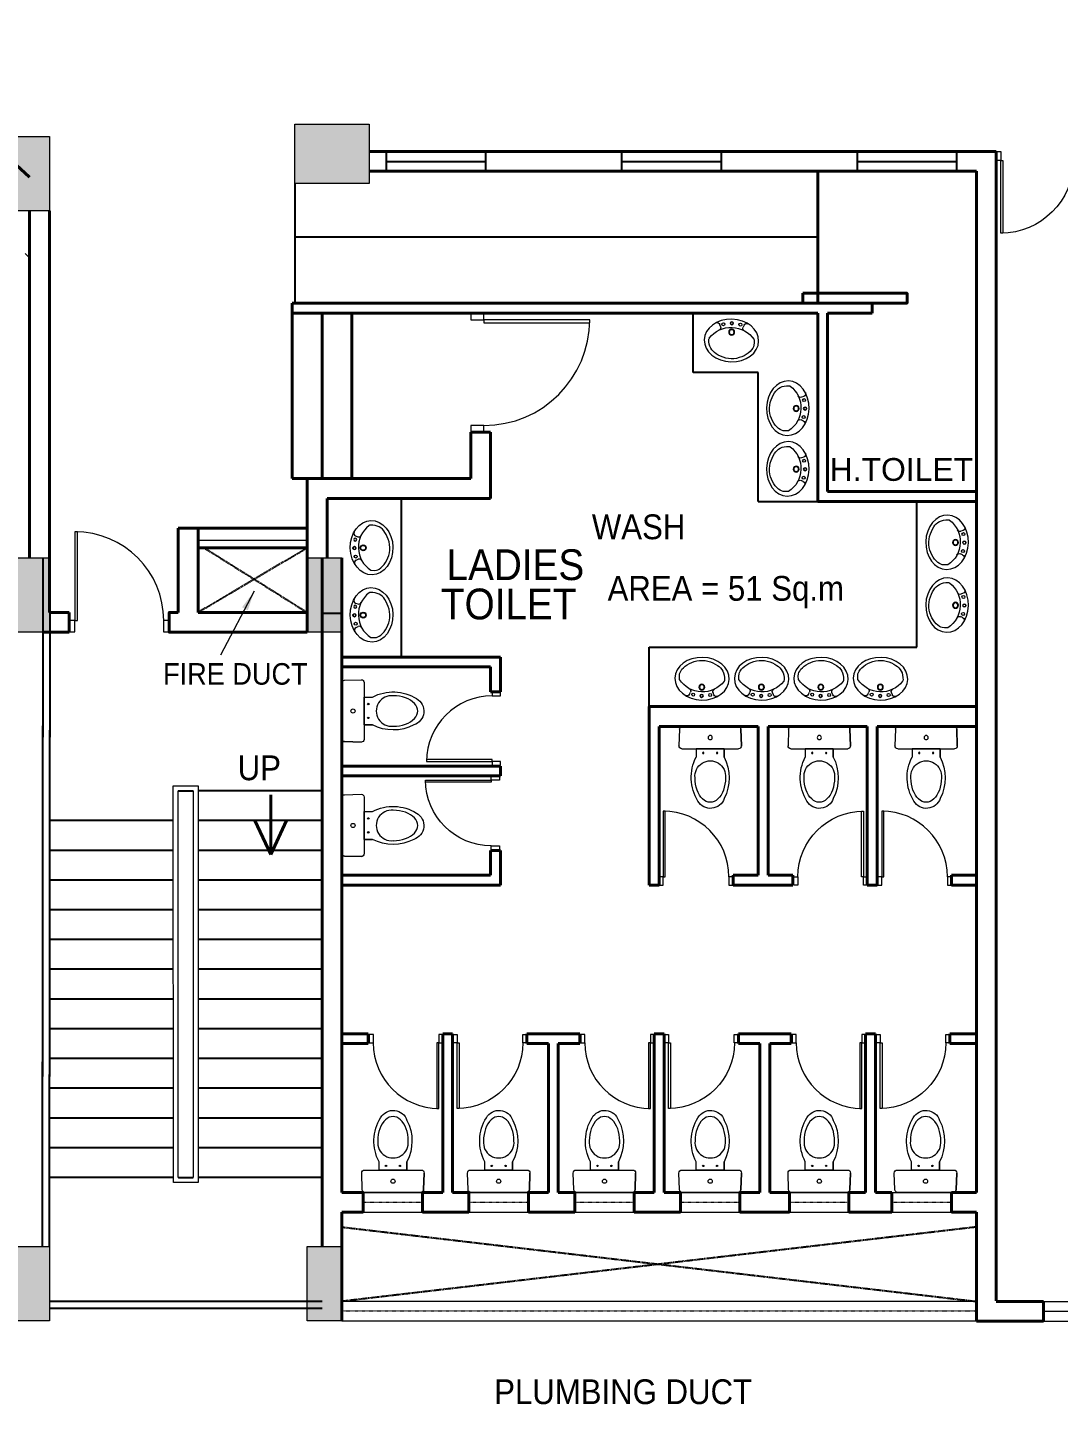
# Model space of a CAD drawing. Header units: inches. Extents: x 150067 to 167379, y -92057 to -49035.
# Drawn here: x 157008 to 158048, y -66761 to -65372 of the extents above; entities that cross this region are included whole.
import ezdxf

# ---------------------------------------------------------------- set-up
doc = ezdxf.new("R2010")
doc.units = ezdxf.units.IN
doc.header["$LTSCALE"] = 0.1
doc.header["$MEASUREMENT"] = 0
doc.linetypes.add('HIDDEN', pattern=[0.375, 0.25, -0.125])
for name, color, linetype, lineweight in [('DOOR', 10, 'Continuous', 15), ('HAT', 253, 'Continuous', 25), ('Layer4', 10, 'Continuous', 25), ('STAIR', 142, 'Continuous', 25), ('thin ha', 253, 'Continuous', 5), ('wall', 6, 'Continuous', 40), ('win', 102, 'Continuous', 20)]:
    doc.layers.add(name, color=color, linetype=linetype, lineweight=lineweight)
for name, color, linetype in [('STEEL', 1, 'Continuous'), ('TEXT', 7, 'Continuous'), ('TXT', 4, 'Continuous')]:
    doc.layers.add(name, color=color, linetype=linetype)
doc.styles.add('1MM', font='arial.ttf', dxfattribs={"height": 1000})
doc.styles.add('DUTCH', font='arial.ttf')
doc.linetypes.add('ZIGZAG', pattern='A,0.0001,-0.2,[131,ltypeshp.shx,S=0.2,R=0,X=-0.2,Y=0],-0.4,[131,ltypeshp.shx,S=0.2,R=180,X=0.2,Y=0],-0.2', length=0.8001)
doc.dimstyles.new('KRI', dxfattribs={"dimtxt": 23, "dimasz": 20, "dimexe": 7, "dimexo": 0, "dimgap": 9, "dimtad": 1, "dimdec": 1, "dimzin": 1, "dimdsep": 46, "dimtxsty": '1MM', "dimblk": 'ARCHTICK', "dimcen": 0.5, "dimclrd": 252, "dimclre": 252, "dimclrt": 7, "dimaunit": 1, "dimadec": 8, "dimazin": 0, "dimtfac": 1, "dimtdec": 1, "dimtmove": 0, "dimatfit": 3, "dimfxl": 1, "dimlwd": 13, "dimlwe": 13, "dimarcsym": 0})

# ---------------------------------------------------------------- blocks, each defined once
blk = doc.blocks.new('A$C764D24B9')
at = {"layer": 'DOOR'}
for points in [[(0.056, 0.111), (0.083, 0.111), (0.083, 1), (0.056, 1)], [(0, 0), (0.056, 0), (0.056, 0.111), (0, 0.111)], [(0.944, 0), (1, 0), (1, 0.111), (0.944, 0.111)]]:
    blk.add_lwpolyline(points, close=True, dxfattribs=at)
blk.add_arc((0.056, 0.111), 0.889, 0, 90, dxfattribs=at)
blk = doc.blocks.new('yttu')
at = {"layer": 'thin ha', "linetype": 'Continuous', "lineweight": 20, "ltscale": 0.1}
blk.add_hatch(color=2, dxfattribs=at).paths.add_polyline_path([(-6879.58, -1156.369), (-6878.83, -1156.369), (-6878.83, -1156.969), (-6879.58, -1156.969)])
at = {"layer": 'thin ha', "color": 2, "linetype": 'Continuous', "lineweight": 20, "ltscale": 0.1}
blk.add_lwpolyline([(-6879.58, -1156.369), (-6878.83, -1156.369), (-6878.83, -1156.969), (-6879.58, -1156.969)], close=True, dxfattribs=at)
blk = doc.blocks.new('_ArchTick')
at = {"layer": 'wall', "color": 0, "const_width": 0.15}
blk.add_lwpolyline([(-0.5, -0.5), (0.5, 0.5)], dxfattribs=at)
blk = doc.blocks.new('WC1')
at = {"layer": 'DOOR'}
for p, q in [((-29.3, -7.5), (-29.8, -22.7)), ((24.3, -5), (-26.8, -5))]:
    blk.add_line(p, q, dxfattribs=at)
for points in [[(26.8, -7.5), (27.3, -22.7, -0.423393), (24.7, -25.4), (-27.3, -25.4, -0.423393), (-29.8, -22.7), (-29.3, -7.5, -0.405093), (-26.8, -5), (24.3, -5, -0.405093), (26.8, -7.5, -0.407682)], [(11.5, -25.4), (11.5, -33, -0.265683), (10, -73.3, -0.649464), (-14.1, -70.9, -0.243179), (-14, -33), (-14, -25.4), (11.5, -25.4)], [(12.6, -52, 1.119632), (-15.2, -52, 17.71796)]]:
    blk.add_lwpolyline(points, format="xyb", dxfattribs=at)
blk.add_lwpolyline([(-14, -25.4), (-14, -33)], dxfattribs=at)
for centre, radius in [((-1.3, -15.2), 1.91), ((-7.6, -29.2), 0.636), ((5.1, -29.2), 0.636)]:
    blk.add_circle(centre, radius, dxfattribs=at)
blk.add_arc((-26.8, -7.5), 2.54, 90, 178.2101, dxfattribs=at)
blk.add_ellipse((-1.3, -52), major_axis=(0, -22.4), ratio=0.622298, start_param=4.712389, end_param=7.853982, dxfattribs=at)
blk = doc.blocks.new('WB5')
at = {"layer": 'DOOR'}
for p, q in [((4.7, 11.3), (6.8, 10.5)), ((5.3, -11), (7.3, -10.1))]:
    blk.add_line(p, q, dxfattribs=at)
for points in [[(2.4, 0.1, 1), (5, 0.1, 1)], [(3.2, 7.9, 1), (5.9, 7.9, 1)], [(3.6, -7.7, -1), (6.3, -7.6, -1)]]:
    blk.add_lwpolyline(points, format="xyb", close=True, dxfattribs=at)
for centre, radius in [((3.7, 0.1), 1.32), ((11.8, 0.3), 2.73), ((11.8, 0.3), 2.19)]:
    blk.add_circle(centre, radius, dxfattribs=at)
for centre, radius, start, end in [((5.6, 13.6), 2.49, 151.6403, 249.4649), ((32.6, 0.8), 25.2, 127.6693, 236.45), ((18.2, 19.4), 1.66, 91.5976, 127.6693), ((7.7, 12.8), 2.49, 249.4649, 334.3015), ((6.3, -13.3), 2.49, 113.4041, 211.2287), ((8.3, -12.4), 2.49, 28.5675, 113.4041)]:
    blk.add_arc(centre, radius, start, end, dxfattribs=at)
blk.add_ellipse((19.5, 0.5), major_axis=(-0.6, 24.9), ratio=0.783308, dxfattribs=at)
blk.add_open_spline([(18.7, -20.2), (23.5, -20.6), (25, -20), (30.8, -16.4), (34.3, -10.8), (37.3, 2.3), (34.9, 9.5), (28.9, 18.7), (25, 21.3), (18.2, 21.1)], degree=3, knots=[3.262053, 3.262053, 3.262053, 3.262053, 3.577225, 3.577225, 4.479784, 4.479784, 5.382343, 5.382343, 6.141594, 6.141594, 6.141594, 6.141594], dxfattribs=at)

msp = doc.modelspace()

# ---------------------------------------------------------------- hatches: boundary and pattern name
at = {"layer": 'thin ha', "linetype": 'Continuous', "lineweight": 20, "ltscale": 0.1}
for points in [[(156995.09, -65482.34), (157030.09, -65482.34), (157030.09, -65557.34), (156995.09, -65557.34)], [(156995.09, -65907.34), (157030.09, -65907.34), (157030.09, -65982.34), (156995.09, -65982.34)], [(157290.09, -65907.34), (157325.09, -65907.34), (157325.09, -65982.34), (157290.09, -65982.34)], [(156995.09, -66601.84), (157030.09, -66601.84), (157030.09, -66676.84), (156995.09, -66676.84)], [(157290.09, -66601.84), (157325.09, -66601.84), (157325.09, -66676.84), (157290.09, -66676.84)]]:
    msp.add_hatch(color=2, dxfattribs=at).paths.add_polyline_path(points)

# ---------------------------------------------------------------- linework, layer by layer
at = {"layer": 'DOOR', "linetype": 'HIDDEN', "ltscale": 1500}
msp.add_line((156756.67, -65372.34, 23680.86), (157010.09, -65604.6, 23680.86), dxfattribs=at)
at = {"layer": 'DOOR', "linetype": 'Continuous', "ltscale": 0.1}
for p, q in [((157155.09, -66537.34, 23680.86), (157154.99, -66137.34, 23680.86)), ((157154.99, -66137.34, 23680.86), (157180.05, -66137.34, 23680.86)), ((157160.09, -66532.34, 23680.86), (157160, -66142.34, 23680.86)), ((157180.05, -66137.34, 23680.86), (157180.05, -66537.34, 23680.86)), ((157180.05, -66537.34, 23680.86), (157155.09, -66537.34, 23680.86)), ((157160.09, -66532.34, 23680.86), (157175.09, -66532.34, 23680.86)), ((157160.15, -66532.34, 23680.86), (157175.15, -66532.34, 23680.86))]:
    msp.add_line(p, q, dxfattribs=at)
at = {"layer": 'DOOR', "linetype": 'Continuous', "ltscale": 0.1, "elevation": 23680.86}
for points in [[(157160.05, -66142.34), (157175.05, -66142.34), (157175.05, -66532.34)], [(157175.05, -66532.34), (157160.09, -66532.34)], [(157175.05, -66532.34), (157160.09, -66532.34)]]:
    msp.add_lwpolyline(points, dxfattribs=at)
at = {"layer": 'HAT', "color": 1, "linetype": 'Continuous', "ltscale": 0.1}
msp.add_line((157277.59, -65529.84, 23680.86), (157277.59, -65650.34, 23670.06), dxfattribs=at)
at = {"layer": 'Layer4', "linetype": 'Continuous', "ltscale": 0.1}
for p, q in [((157679.45, -65720.34, 23680.86), (157679.45, -65660.34, 23680.86)), ((157745.09, -65720.34, 23670.06), (157679.45, -65720.34, 23670.06)), ((157745.09, -65850.34, 23680.86), (157745.09, -65720.34, 23680.86)), ((157385.09, -66007.34, 23665.57), (157385.09, -65847.34, 23676.16)), ((157745.09, -65850.34, 23680.86), (157805.09, -65850.34, 23680.86)), ((157905.09, -65997.34, 23680.86), (157905.09, -65850.34, 23680.86)), ((157305.09, -65962.98, 23680.86), (157325.09, -65962.98, 23680.86)), ((157305.09, -65962.98, 23680.86), (157325.09, -65962.98, 23680.86)), ((157305.09, -65962.98, 23680.86), (157325.09, -65962.98, 23680.86)), ((157635.09, -65997.34, 23665.57), (157905.09, -65997.34, 23665.57)), ((157635.09, -66057.34, 23665.57), (157635.09, -65997.34, 23665.57))]:
    msp.add_line(p, q, dxfattribs=at)
at = {"layer": 'Layer4', "color": 1, "linetype": 'HIDDEN', "ltscale": 35}
for p, q in [((157290.09, -65897.34, 23680.86), (157180.09, -65962.34, 23680.86)), ((157186.42, -65897.34, 23680.86), (157290.09, -65962.34, 23680.86)), ((157325.09, -66582.34, 23680.86), (157965.09, -66657.34, 23680.86)), ((157965.09, -66582.34, 23680.86), (157325.09, -66657.34, 23680.86)), ((157325.09, -66582.34, 23680.86), (157965.09, -66657.34, 23680.86)), ((157965.09, -66582.34, 23680.86), (157325.09, -66657.34, 23680.86))]:
    msp.add_line(p, q, dxfattribs=at)
at = {"layer": 'STAIR', "linetype": 'Continuous', "ltscale": 0.1}
for p, q in [((157023.07, -66601.84, 23680.86), (157023.87, -65917.33, 23680.86)), ((157023.09, -66584.87, 23680.86), (157023.88, -65907.34, 23680.86)), ((157030.07, -66601.84, 23680.86), (157030.88, -65907.34, 23680.86)), ((157030.07, -66601.84, 23680.86), (157030.87, -65917.34, 23680.86)), ((157165, -66142.34, 23680.86), (157175, -66142.34, 23680.86)), ((157160.15, -66532.34, 23680.86), (157175.15, -66532.34, 23680.86))]:
    msp.add_line(p, q, dxfattribs=at)
at = {"layer": 'STAIR', "linetype": 'Continuous', "ltscale": 0.1, "elevation": 23680.86}
for points in [[(157160, -66142.34), (157175, -66142.34)], [(157175.05, -66142.34), (157175.05, -66142.34)], [(157305.05, -66142.34), (157180.05, -66142.34)], [(157155, -66172.34), (157030.15, -66172.34)], [(157155, -66172.34), (157030.15, -66172.34)], [(157305.05, -66172.34), (157180.05, -66172.34)], [(157155.01, -66202.34), (157030.15, -66202.34)], [(157305.05, -66202.34), (157180.05, -66202.34)], [(157155.02, -66232.34), (157030.15, -66232.34)], [(157305.05, -66232.34), (157180.05, -66232.34)], [(157155.03, -66262.34), (157030.15, -66262.34)], [(157305.05, -66262.34), (157180.05, -66262.34)], [(157155.03, -66292.34), (157030.15, -66292.34)], [(157305.05, -66292.34), (157180.05, -66292.34)], [(157155.04, -66322.34), (157030.15, -66322.34)], [(157305.05, -66322.34), (157180.05, -66322.34)], [(157155.05, -66352.34), (157030.15, -66352.34)], [(157305.05, -66352.34), (157180.05, -66352.34)], [(157155.05, -66382.34), (157030.15, -66382.34)], [(157305.05, -66382.34), (157180.05, -66382.34)], [(157155.06, -66412.34), (157030.15, -66412.34)], [(157305.05, -66412.34), (157180.05, -66412.34)], [(157155.07, -66442.34), (157030.15, -66442.34)], [(157305.05, -66442.34), (157180.05, -66442.34)], [(157155.08, -66472.34), (157030.15, -66472.34)], [(157305.05, -66472.34), (157180.05, -66472.34)], [(157155.08, -66502.34), (157030.15, -66502.34)], [(157305.05, -66502.34), (157180.05, -66502.34)], [(157155.09, -66532.34), (157030.15, -66532.34)], [(157305.15, -66532.34), (157180.05, -66532.34)], [(157305.09, -66657.34), (157030.09, -66657.34)], [(157305.09, -66664.34), (157030.09, -66664.34)]]:
    msp.add_lwpolyline(points, dxfattribs=at)
at = {"layer": 'STEEL', "linetype": 'ZIGZAG', "ltscale": 0.1}
msp.add_line((157805.09, -65583.84, 23680.86), (157277.59, -65583.84, 23680.86), dxfattribs=at)
at = {"layer": 'thin ha', "color": 2, "linetype": 'Continuous', "lineweight": 20, "ltscale": 0.1, "elevation": 23680.86}
for points in [[(156995.09, -65482.34), (157030.09, -65482.34), (157030.09, -65557.34), (156995.09, -65557.34)], [(156995.09, -65907.34), (157030.09, -65907.34), (157030.09, -65982.34), (156995.09, -65982.34)], [(157290.09, -65907.34), (157325.09, -65907.34), (157325.09, -65982.34), (157290.09, -65982.34)], [(156995.09, -66601.84), (157030.09, -66601.84), (157030.09, -66676.84), (156995.09, -66676.84)], [(157290.09, -66601.84), (157325.09, -66601.84), (157325.09, -66676.84), (157290.09, -66676.84)]]:
    msp.add_lwpolyline(points, close=True, dxfattribs=at)
at = {"layer": 'TXT', "color": 5, "linetype": 'Continuous', "ltscale": 0.1}
for p, q in [((157370.09, -65507.34, 23680.86), (157470.09, -65507.34, 23680.86)), ((157607.59, -65507.34, 23680.86), (157707.59, -65507.34, 23680.86)), ((157845.09, -65507.34, 23680.86), (157945.09, -65507.34, 23680.86))]:
    msp.add_line(p, q, dxfattribs=at)
at = {"layer": 'TXT', "color": 5, "linetype": 'Continuous', "ltscale": 0.1, "elevation": 23680.86}
for points in [[(157370.09, -65497.34), (157470.09, -65497.34), (157470.09, -65517.34), (157370.09, -65517.34)], [(157607.59, -65497.34), (157707.59, -65497.34), (157707.59, -65517.34), (157607.59, -65517.34)], [(157845.09, -65497.34), (157945.09, -65497.34), (157945.09, -65517.34), (157845.09, -65517.34)]]:
    msp.add_lwpolyline(points, close=True, dxfattribs=at)
at = {"layer": 'wall', "linetype": 'Continuous', "ltscale": 0.1}
for p, q in [((156944.27, -65462.89, 23680.86), (157010.09, -65523.22, 23680.86)), ((157352.59, -65497.34, 23680.86), (157985.09, -65497.34, 23680.86)), ((157985.09, -65497.34, 23680.86), (157985.09, -66656.84, 23680.86)), ((157965.09, -65517.34, 23680.86), (157352.59, -65517.34, 23680.86)), ((157805.09, -65650.34, 23680.86), (157805.09, -65517.34, 23680.86)), ((157965.09, -65686.84, 23680.86), (157965.09, -65517.34, 23680.86)), ((157965.09, -65666.81, 23680.86), (157965.09, -65517.34, 23680.86)), ((157965.09, -65517.34, 23680.86), (157965.09, -65666.81, 23680.86)), ((157965.09, -65517.34, 23680.86), (157965.09, -65666.81, 23680.86)), ((157965.09, -65517.34, 23680.86), (157965.09, -65666.81, 23680.86)), ((157965.09, -65686.84, 23680.86), (157965.09, -65517.34, 23680.86)), ((157965.09, -65666.81, 23680.86), (157965.09, -65517.34, 23680.86)), ((157965.09, -65517.34, 23680.86), (157965.09, -65666.81, 23680.86)), ((157965.09, -65517.34, 23680.86), (157965.09, -65666.81, 23680.86)), ((157965.09, -65517.34, 23680.86), (157965.09, -65666.81, 23680.86)), ((157985.09, -65666.81, 23680.86), (157985.09, -65517.34, 23680.86)), ((157985.09, -66656.84, 23680.86), (157985.09, -65517.34, 23680.86)), ((157985.09, -65517.34, 23680.86), (157985.09, -66656.84, 23680.86)), ((157985.09, -65517.34, 23680.86), (157985.09, -66656.84, 23680.86)), ((157985.09, -65517.34, 23680.86), (157985.09, -66656.84, 23680.86)), ((157985.09, -66656.84, 23680.86), (157985.09, -65517.34, 23680.86)), ((157985.09, -65517.34, 23680.86), (157985.09, -66656.84, 23680.86)), ((157985.09, -65517.34, 23680.86), (157985.09, -66656.84, 23680.86)), ((157985.09, -65517.34, 23680.86), (157985.09, -66656.84, 23680.86)), ((157985.09, -65666.81, 23680.86), (157985.09, -65517.34, 23680.86)), ((157985.09, -66656.84, 23680.86), (157985.09, -65517.34, 23680.86)), ((157985.09, -65517.34, 23680.86), (157985.09, -66656.84, 23680.86)), ((157985.09, -65517.34, 23680.86), (157985.09, -66656.84, 23680.86)), ((157010.09, -65907.34, 23680.86), (157010.09, -65557.34, 23680.86)), ((157030.09, -65962.34, 23680.86), (157030.09, -65557.34, 23680.86)), ((157860.09, -65650.34, 23670.06), (157275.09, -65650.34, 23670.06)), ((157275.09, -65660.34, 23670.06), (157275.09, -65650.34, 23670.06)), ((157805.09, -65660.34, 23670.06), (157275.09, -65660.34, 23670.06)), ((157805.09, -65850.34, 23680.86), (157805.09, -65660.34, 23680.86)), ((157815.09, -65840.34, 23680.86), (157815.09, -65660.34, 23680.86)), ((157860.09, -65660.34, 23670.06), (157815.09, -65660.34, 23670.06)), ((157985.09, -66656.84, 23680.86), (157985.09, -65666.81, 23680.86)), ((157985.09, -65666.81, 23680.86), (157985.09, -66656.84, 23680.86)), ((157985.09, -65666.81, 23680.86), (157985.09, -66656.84, 23680.86)), ((157985.09, -65666.81, 23680.86), (157985.09, -66656.84, 23680.86)), ((157985.09, -66656.84, 23680.86), (157985.09, -65666.81, 23680.86)), ((157985.09, -65666.81, 23680.86), (157985.09, -66656.84, 23680.86)), ((157985.09, -65666.81, 23680.86), (157985.09, -66656.84, 23680.86)), ((157985.09, -65666.81, 23680.86), (157985.09, -66656.84, 23680.86)), ((157965.09, -65982.34, 23680.86), (157965.09, -65686.81, 23680.86)), ((157965.09, -65686.81, 23680.86), (157965.09, -65982.34, 23680.86)), ((157965.09, -65686.81, 23680.86), (157965.09, -65982.34, 23680.86)), ((157965.09, -65686.81, 23680.86), (157965.09, -65982.34, 23680.86)), ((157965.09, -65982.34, 23680.86), (157965.09, -65686.81, 23680.86)), ((157965.09, -65686.81, 23680.86), (157965.09, -65982.34, 23680.86)), ((157965.09, -65686.81, 23680.86), (157965.09, -65982.34, 23680.86)), ((157965.09, -65686.81, 23680.86), (157965.09, -65982.34, 23680.86)), ((157965.09, -65982.34, 23680.86), (157965.09, -65686.81, 23680.86)), ((157965.09, -65686.81, 23680.86), (157965.09, -65982.34, 23680.86)), ((157965.09, -65686.81, 23680.86), (157965.09, -65982.34, 23680.86)), ((157965.09, -65686.81, 23680.86), (157965.09, -65982.34, 23680.86)), ((157965.09, -65982.34, 23680.86), (157965.09, -65686.81, 23680.86)), ((157965.09, -65686.81, 23680.86), (157965.09, -65982.34, 23680.86)), ((157965.09, -65686.81, 23680.86), (157965.09, -65982.34, 23680.86)), ((157965.09, -65686.81, 23680.86), (157965.09, -66162.34, 23680.86)), ((157455.09, -65780.34, 23679.06), (157455.09, -65827.34, 23673.66)), ((157455.09, -65780.34, 23692.86), (157475.09, -65780.34, 23684)), ((157455.09, -65780.34, 23676.03), (157455.09, -65827.34, 23678.37)), ((157475.09, -65847.34, 23673.67), (157475.09, -65780.34, 23684)), ((157290.09, -65877.34, 23680.86), (157290.09, -65827.34, 23680.86)), ((157290.09, -65827.34, 23680.86), (157455.09, -65827.34, 23680.86)), ((157310.09, -65847.34, 23680.86), (157310.09, -65907.34, 23680.86)), ((157310.09, -65847.34, 23680.86), (157310.09, -65907.34, 23680.86)), ((157310.09, -65847.34, 23682.04), (157475.09, -65847.34, 23669.11)), ((157965.09, -65850.34, 23670.06), (157805.09, -65850.34, 23670.06)), ((157965.09, -65840.34, 23670.06), (157815.09, -65840.34, 23670.06)), ((157160.09, -65877.34, 23680.86), (157290.09, -65877.34, 23680.86)), ((157160.09, -65962.34, 23680.86), (157160.09, -65877.34, 23680.86)), ((157160.09, -65962.34, 23680.86), (157160.09, -65877.34, 23680.86)), ((157180.09, -65962.34, 23680.86), (157180.09, -65877.34, 23680.86)), ((157290.09, -65917.34, 23680.86), (157290.09, -65877.34, 23680.86)), ((157290.09, -65917.34, 23680.86), (157290.09, -65877.34, 23680.86)), ((157290.09, -65877.34, 23680.86), (157290.09, -65982.34, 23680.86)), ((157310.09, -65877.34, 23680.86), (157310.09, -65866.03, 23680.86)), ((157180.09, -65897.34, 23680.86), (157290.09, -65897.34, 23680.86)), ((157305.09, -65907.34, 23680.86), (157305.09, -66601.84, 23680.86)), ((157325.09, -65907.34, 23680.86), (157325.09, -66002.34, 23680.86)), ((157325.09, -65907.34, 23680.86), (157325.09, -66002.34, 23680.86)), ((157325.09, -65907.34, 23680.86), (157325.09, -66002.34, 23680.86)), ((157325.09, -65907.34, 23680.86), (157325.09, -66002.34, 23680.86)), ((157325.09, -65907.34, 23680.86), (157325.09, -66547.34, 23680.86)), ((157325.09, -65942.34, 23680.86), (157325.09, -66042.34, 23680.86)), ((157325.09, -65942.34, 23680.86), (157325.09, -66042.34, 23680.86)), ((157325.09, -65942.34, 23680.86), (157325.09, -66042.34, 23680.86)), ((157325.09, -65942.34, 23680.86), (157325.09, -66042.34, 23680.86)), ((157050.09, -65982.34, 23680.86), (157050.09, -65962.34, 23680.86)), ((157180.09, -65962.34, 23680.86), (157290.09, -65962.34, 23680.86)), ((157023.8, -65982.34, 23680.86), (157050.09, -65982.34, 23680.86)), ((157180.09, -65982.34, 23680.86), (157290.09, -65982.34, 23680.86)), ((157180.09, -65982.34, 23680.86), (157290.09, -65982.34, 23680.86)), ((157485.09, -66007.34, 23665.57), (157325.09, -66007.34, 23665.57)), ((157475.09, -66017.34, 23665.57), (157325.09, -66017.34, 23665.57)), ((157475.09, -66017.34, 23665.57), (157475.09, -66042.34, 23665.57)), ((157485.09, -66007.34, 23670.06), (157485.09, -66042.34, 23665.57)), ((157485.09, -66042.34, 23665.57), (157475.09, -66042.34, 23665.57)), ((157965.09, -66057.34, 23665.57), (157635.09, -66057.34, 23665.57)), ((157635.09, -66057.34, 23665.57), (157965.09, -66057.34, 23665.57)), ((157635.09, -66237.34, 23665.57), (157635.09, -66057.34, 23665.57)), ((157745.09, -66077.34, 23665.57), (157645.09, -66077.34, 23665.57)), ((157645.09, -66237.34, 23665.57), (157645.09, -66077.34, 23665.57)), ((157745.09, -66227.34, 23665.57), (157745.09, -66077.34, 23665.57)), ((157855.09, -66077.34, 23665.57), (157755.09, -66077.34, 23665.57)), ((157755.09, -66227.34, 23665.57), (157755.09, -66077.34, 23665.57)), ((157855.09, -66237.34, 23665.57), (157855.09, -66077.34, 23665.57)), ((157965.09, -66077.34, 23665.57), (157865.09, -66077.34, 23665.57)), ((157865.09, -66237.34, 23665.57), (157865.09, -66077.34, 23665.57)), ((157965.09, -66077.34, 23665.57), (157927.13, -66077.34, 23665.57)), ((157485.09, -66117.34, 23665.57), (157325.09, -66117.34, 23665.57)), ((157485.09, -66127.34, 23665.57), (157325.09, -66127.34, 23665.57)), ((157253.3, -66146.29, 23680.86), (157253.3, -66206.44, 23680.86)), ((157965.09, -66162.34, 23680.86), (157965.09, -66547.34, 23680.86)), ((157253.3, -66206.44, 23680.86), (157237.3, -66172.34, 23680.86)), ((157253.3, -66206.44, 23680.86), (157269.3, -66172.34, 23680.86)), ((157475.09, -66202.34, 23665.57), (157475.09, -66227.34, 23665.57)), ((157485.09, -66202.34, 23665.57), (157475.09, -66202.34, 23665.57)), ((157485.09, -66202.34, 23665.57), (157485.09, -66237.34, 23665.57)), ((157475.09, -66227.34, 23665.57), (157325.09, -66227.34, 23665.57)), ((157325.09, -66232.34, 23680.86), (157325.09, -66487.34, 23680.86)), ((157325.09, -66232.34, 23680.86), (157325.09, -66547.34, 23680.86)), ((157325.09, -66232.34, 23680.86), (157325.09, -66487.34, 23680.86)), ((157485.09, -66237.34, 23665.57), (157325.09, -66237.34, 23665.57)), ((157645.09, -66237.34, 23665.57), (157635.09, -66237.34, 23665.57)), ((157719.64, -66227.34, 23665.57), (157745.09, -66227.34, 23665.57)), ((157719.64, -66237.34, 23665.57), (157719.64, -66227.34, 23665.57)), ((157719.64, -66237.34, 23665.57), (157754.64, -66237.34, 23665.57)), ((157780.09, -66237.34, 23665.57), (157745.09, -66237.34, 23665.57)), ((157780.09, -66227.34, 23665.57), (157755.09, -66227.34, 23665.57)), ((157780.09, -66237.34, 23665.57), (157780.09, -66227.34, 23665.57)), ((157865.09, -66237.34, 23665.57), (157855.09, -66237.34, 23665.57)), ((157965.09, -66227.34, 23665.57), (157940.09, -66227.34, 23665.57)), ((157940.09, -66237.34, 23665.57), (157940.09, -66227.34, 23665.57)), ((157965.09, -66237.34, 23665.57), (157940.09, -66237.34, 23665.57)), ((157965.09, -66307.34, 23680.86), (157965.09, -66232.34, 23680.86)), ((157965.09, -66232.34, 23680.86), (157965.09, -66307.34, 23680.86)), ((157965.09, -66232.34, 23680.86), (157965.09, -66307.34, 23680.86)), ((157965.09, -66232.34, 23680.86), (157965.09, -66317.34, 23680.86)), ((157965.09, -66307.34, 23680.86), (157965.09, -66232.34, 23680.86)), ((157965.09, -66232.34, 23680.86), (157965.09, -66307.34, 23680.86)), ((157965.09, -66232.34, 23680.86), (157965.09, -66307.34, 23680.86)), ((157965.09, -66232.34, 23680.86), (157965.09, -66387.34, 23680.86)), ((157965.09, -66307.34, 23680.86), (157965.09, -66232.34, 23680.86)), ((157965.09, -66232.34, 23680.86), (157965.09, -66307.34, 23680.86)), ((157965.09, -66232.34, 23680.86), (157965.09, -66307.34, 23680.86)), ((157965.09, -66232.34, 23680.86), (157965.09, -66317.34, 23680.86)), ((157965.09, -66307.34, 23680.86), (157965.09, -66232.34, 23680.86)), ((157965.09, -66232.34, 23680.86), (157965.09, -66307.34, 23680.86)), ((157351.76, -66387.34, 23670.06), (157325.09, -66387.34, 23670.06)), ((157436.76, -66387.34, 23670.06), (157426.76, -66387.34, 23670.06)), ((157565.09, -66387.34, 23670.06), (157511.76, -66387.34, 23670.06)), ((157650.09, -66387.34, 23670.06), (157640.09, -66387.34, 23670.06)), ((157778.42, -66387.34, 23670.06), (157725.09, -66387.34, 23670.06)), ((157778.42, -66387.34, 23670.06), (157755.09, -66387.34, 23670.06)), ((157863.42, -66387.34, 23670.06), (157853.42, -66387.34, 23670.06)), ((157965.09, -66387.34, 23670.06), (157938.42, -66387.34, 23670.06)), ((157965.09, -66387.34, 23670.06), (157938.42, -66387.34, 23670.06)), ((157351.76, -66397.34, 23670.06), (157325.09, -66397.34, 23670.06)), ((157351.76, -66397.34, 23670.06), (157325.09, -66397.34, 23670.06)), ((157533.42, -66397.34, 23670.06), (157511.76, -66397.34, 23670.06)), ((157533.42, -66397.34, 23670.06), (157511.76, -66397.34, 23670.06)), ((157565.09, -66397.34, 23670.06), (157543.42, -66397.34, 23670.06)), ((157565.09, -66397.34, 23670.06), (157543.42, -66397.34, 23670.06)), ((157746.76, -66397.34, 23670.06), (157725.09, -66397.34, 23670.06)), ((157746.76, -66397.34, 23670.06), (157725.09, -66397.34, 23670.06)), ((157778.42, -66397.34, 23670.06), (157756.76, -66397.34, 23670.06)), ((157965.09, -66397.34, 23670.06), (157938.42, -66397.34, 23670.06)), ((157965.09, -66397.34, 23680.86), (157965.09, -66547.34, 23680.86)), ((157346.53, -66547.34, 23680.86), (157325.09, -66547.34, 23680.86)), ((157346.53, -66547.34, 23680.86), (157325.09, -66547.34, 23680.86)), ((157346.53, -66567.34, 23680.86), (157346.53, -66547.34, 23680.86)), ((157426.76, -66547.34, 23680.86), (157406.53, -66547.34, 23680.86)), ((157426.76, -66547.34, 23680.86), (157406.53, -66547.34, 23680.86)), ((157406.53, -66567.34, 23680.86), (157406.53, -66547.34, 23680.86)), ((157453.29, -66547.34, 23680.86), (157436.76, -66547.34, 23680.86)), ((157453.29, -66547.34, 23680.86), (157436.76, -66547.34, 23680.86)), ((157453.29, -66567.34, 23680.86), (157453.29, -66547.34, 23680.86)), ((157533.42, -66547.34, 23680.86), (157513.29, -66547.34, 23680.86)), ((157533.42, -66547.34, 23680.86), (157513.29, -66547.34, 23680.86)), ((157513.29, -66567.34, 23680.86), (157513.29, -66547.34, 23680.86)), ((157559.96, -66547.34, 23680.86), (157543.42, -66547.34, 23680.86)), ((157559.96, -66547.34, 23680.86), (157543.42, -66547.34, 23680.86)), ((157559.96, -66567.34, 23680.86), (157559.96, -66547.34, 23680.86)), ((157640.09, -66547.34, 23680.86), (157619.96, -66547.34, 23680.86)), ((157640.09, -66547.34, 23680.86), (157619.96, -66547.34, 23680.86)), ((157619.96, -66567.34, 23680.86), (157619.96, -66547.34, 23680.86)), ((157666.63, -66547.34, 23680.86), (157650.09, -66547.34, 23680.86)), ((157666.63, -66547.34, 23680.86), (157650.09, -66547.34, 23680.86)), ((157666.63, -66567.34, 23680.86), (157666.63, -66547.34, 23680.86)), ((157746.76, -66547.34, 23680.86), (157726.63, -66547.34, 23680.86)), ((157746.76, -66547.34, 23680.86), (157726.63, -66547.34, 23680.86)), ((157726.63, -66567.34, 23680.86), (157726.63, -66547.34, 23680.86)), ((157776.63, -66547.34, 23680.86), (157756.76, -66547.34, 23680.86)), ((157776.63, -66547.34, 23680.86), (157756.76, -66547.34, 23680.86)), ((157776.63, -66567.34, 23680.86), (157776.63, -66547.34, 23680.86)), ((157836.63, -66567.34, 23680.86), (157836.63, -66547.34, 23680.86)), ((157836.63, -66547.34, 23680.86), (157853.42, -66547.34, 23680.86)), ((157863.42, -66547.34, 23680.86), (157879.96, -66547.34, 23680.86)), ((157879.96, -66567.34, 23680.86), (157879.96, -66547.34, 23680.86)), ((157965.09, -66547.34, 23680.86), (157939.96, -66547.34, 23680.86)), ((157965.09, -66547.34, 23680.86), (157939.96, -66547.34, 23680.86)), ((157939.96, -66567.34, 23680.86), (157939.96, -66547.34, 23680.86)), ((157346.53, -66567.34, 23680.86), (157325.09, -66567.34, 23680.86)), ((157346.53, -66567.34, 23680.86), (157325.09, -66567.34, 23680.86)), ((157346.53, -66567.34, 23680.86), (157325.09, -66567.34, 23680.86)), ((157325.09, -66567.34, 23680.86), (157325.09, -66582.34, 23680.86)), ((157346.53, -66567.34, 23680.86), (157325.09, -66567.34, 23680.86)), ((157325.09, -66567.34, 23680.86), (157325.09, -66601.84, 23680.86)), ((157346.53, -66567.34, 23680.86), (157343.75, -66567.34, 23680.86)), ((157453.29, -66567.34, 23680.86), (157406.53, -66567.34, 23680.86)), ((157453.29, -66567.34, 23680.86), (157406.53, -66567.34, 23680.86)), ((157453.29, -66567.34, 23680.86), (157406.53, -66567.34, 23680.86)), ((157453.29, -66567.34, 23680.86), (157406.53, -66567.34, 23680.86)), ((157453.29, -66567.34, 23680.86), (157450.52, -66567.34, 23680.86)), ((157559.96, -66567.34, 23680.86), (157513.29, -66567.34, 23680.86)), ((157559.96, -66567.34, 23680.86), (157513.29, -66567.34, 23680.86)), ((157559.96, -66567.34, 23680.86), (157513.29, -66567.34, 23680.86)), ((157559.96, -66567.34, 23680.86), (157513.29, -66567.34, 23680.86)), ((157559.96, -66567.34, 23680.86), (157557.18, -66567.34, 23680.86)), ((157666.63, -66567.34, 23680.86), (157619.96, -66567.34, 23680.86)), ((157666.63, -66567.34, 23680.86), (157619.96, -66567.34, 23680.86)), ((157666.63, -66567.34, 23680.86), (157619.96, -66567.34, 23680.86)), ((157666.63, -66567.34, 23680.86), (157619.96, -66567.34, 23680.86)), ((157666.63, -66567.34, 23680.86), (157663.85, -66567.34, 23680.86)), ((157776.63, -66567.34, 23680.86), (157726.63, -66567.34, 23680.86)), ((157776.63, -66567.34, 23680.86), (157726.63, -66567.34, 23680.86)), ((157776.63, -66567.34, 23680.86), (157726.63, -66567.34, 23680.86)), ((157776.63, -66567.34, 23680.86), (157726.63, -66567.34, 23680.86)), ((157776.63, -66567.34, 23680.86), (157773.85, -66567.34, 23680.86)), ((157836.63, -66567.34, 23680.86), (157879.96, -66567.34, 23680.86)), ((157879.96, -66567.34, 23680.86), (157877.18, -66567.34, 23680.86)), ((157965.09, -66567.34, 23680.86), (157939.96, -66567.34, 23680.86)), ((157965.09, -66567.34, 23680.86), (157965.09, -66677.34, 23680.86)), ((157325.09, -66602.34, 23680.86), (157325.09, -66677.34, 23680.86)), ((157325.09, -66602.34, 23680.86), (157325.09, -66677.34, 23680.86)), ((157325.09, -66602.34, 23680.86), (157325.09, -66677.34, 23680.86)), ((157325.09, -66602.34, 23680.86), (157325.09, -66677.34, 23680.86)), ((157325.09, -66602.34, 23680.86), (157325.09, -66677.34, 23680.86)), ((157325.09, -66602.34, 23680.86), (157325.09, -66677.34, 23680.86)), ((157325.09, -66602.34, 23680.86), (157325.09, -66677.34, 23680.86)), ((157325.09, -66602.34, 23680.86), (157325.09, -66677.34, 23680.86)), ((157325.09, -66602.34, 23680.86), (157325.09, -66677.34, 23680.86)), ((157325.09, -66602.34, 23680.86), (157325.09, -66677.34, 23680.86)), ((157325.09, -66602.34, 23680.86), (157325.09, -66677.34, 23680.86)), ((157325.09, -66602.34, 23680.86), (157325.09, -66677.34, 23680.86)), ((158032.78, -66657.34, 23680.86), (157985.09, -66657.34, 23680.86)), ((158032.78, -66657.34, 23680.86), (157985.09, -66657.34, 23680.86)), ((158032.78, -66657.34, 23680.86), (157985.09, -66657.34, 23680.86)), ((158032.78, -66657.34, 23680.86), (157985.09, -66657.34, 23680.86)), ((158032.78, -66657.34, 23680.86), (157985.09, -66657.34, 23680.86)), ((158032.78, -66657.34, 23680.86), (157985.09, -66657.34, 23680.86)), ((158032.78, -66657.34, 23680.86), (157985.09, -66657.34, 23680.86)), ((158032.78, -66657.34, 23680.86), (157985.09, -66657.34, 23680.86)), ((158028.43, -66657.34, 23680.86), (157985.09, -66657.34, 23680.86)), ((158028.43, -66657.34, 23680.86), (157985.09, -66657.34, 23680.86)), ((158028.43, -66657.34, 23680.86), (157985.09, -66657.34, 23680.86)), ((158028.43, -66657.34, 23680.86), (157985.09, -66657.34, 23680.86)), ((158028.43, -66657.34, 23680.86), (157985.09, -66657.34, 23680.86)), ((158028.43, -66657.34, 23680.86), (157985.09, -66657.34, 23680.86)), ((158028.43, -66657.34, 23680.86), (157985.09, -66657.34, 23680.86)), ((158028.43, -66657.34, 23680.86), (157985.09, -66657.34, 23680.86)), ((158028.43, -66657.34, 23680.86), (157985.09, -66657.34, 23680.86)), ((158028.43, -66657.34, 23680.86), (157985.09, -66657.34, 23680.86)), ((158028.43, -66657.34, 23680.86), (157985.09, -66657.34, 23680.86)), ((158028.43, -66657.34, 23680.86), (157985.09, -66657.34, 23680.86)), ((158028.43, -66657.34, 23680.86), (157985.09, -66657.34, 23680.86)), ((158028.43, -66657.34, 23680.86), (157985.09, -66657.34, 23680.86)), ((158028.43, -66657.34, 23680.86), (157985.09, -66657.34, 23680.86)), ((158028.43, -66657.34, 23680.86), (157985.09, -66657.34, 23680.86)), ((158032.78, -66657.34, 23680.86), (157985.09, -66657.34, 23680.86)), ((158032.78, -66657.34, 23680.86), (157985.09, -66657.34, 23680.86)), ((158032.78, -66657.34, 23680.86), (157985.09, -66657.34, 23680.86)), ((158032.78, -66657.34, 23680.86), (157985.09, -66657.34, 23680.86)), ((158028.43, -66657.34, 23680.86), (157985.09, -66657.34, 23680.86)), ((158028.43, -66657.34, 23680.86), (157985.09, -66657.34, 23680.86)), ((158028.43, -66657.34, 23680.86), (157985.09, -66657.34, 23680.86)), ((158028.43, -66657.34, 23680.86), (157985.09, -66657.34, 23680.86)), ((158028.43, -66657.34, 23680.86), (157985.09, -66657.34, 23680.86)), ((158028.43, -66657.34, 23680.86), (157985.09, -66657.34, 23680.86)), ((158028.43, -66657.34, 23680.86), (157985.09, -66657.34, 23680.86)), ((158028.43, -66657.34, 23680.86), (157985.09, -66657.34, 23680.86)), ((158028.43, -66657.34, 23680.86), (157985.09, -66657.34, 23680.86)), ((158028.43, -66657.34, 23680.86), (157985.09, -66657.34, 23680.86)), ((158028.43, -66657.34, 23680.86), (157985.09, -66657.34, 23680.86)), ((158028.43, -66657.34, 23680.86), (157985.09, -66657.34, 23680.86)), ((158028.43, -66657.34, 23680.86), (157985.09, -66657.34, 23680.86)), ((158028.43, -66657.34, 23680.86), (157985.09, -66657.34, 23680.86)), ((158028.43, -66657.34, 23680.86), (157985.09, -66657.34, 23680.86)), ((158028.43, -66657.34, 23680.86), (157985.09, -66657.34, 23680.86)), ((158032.78, -66657.34, 23680.86), (157992.59, -66657.34, 23680.86)), ((158032.78, -66657.34, 23680.86), (157992.59, -66657.34, 23680.86)), ((158032.78, -66657.34, 23680.86), (157992.59, -66657.34, 23680.86)), ((158032.78, -66657.34, 23680.86), (157992.59, -66657.34, 23680.86)), ((158032.78, -66657.34, 23680.86), (158022.28, -66657.34, 23680.86)), ((158032.78, -66657.34, 23680.86), (158032.78, -66677.34, 23680.86)), ((158032.78, -66657.34, 23680.86), (158032.78, -66677.34, 23680.86)), ((158032.78, -66677.34, 23680.86), (157965.09, -66677.34, 23680.86)), ((158032.78, -66677.34, 23680.86), (157965.09, -66677.34, 23680.86)), ((158032.78, -66677.34, 23680.86), (157965.09, -66677.34, 23680.86)), ((158032.78, -66677.34, 23680.86), (157965.09, -66677.34, 23680.86)), ((158032.78, -66677.34, 23680.86), (157965.09, -66677.34, 23680.86)), ((158032.78, -66677.34, 23680.86), (157992.59, -66677.34, 23680.86)), ((158032.78, -66677.34, 23680.86), (158022.28, -66677.34, 23680.86))]:
    msp.add_line(p, q, dxfattribs=at)
at = {"layer": 'wall', "color": 0, "linetype": 'ZIGZAG', "ltscale": 0.1}
for p, q in [((157860.09, -65660.34, 23670.06), (157860.09, -65650.34, 23670.06)), ((157275.09, -65660.34, 23670.06), (157275.09, -65827.34, 23678.37)), ((157305.09, -65660.34, 23670.06), (157305.09, -65827.34, 23678.37)), ((157335.09, -65660.34, 23670.06), (157335.09, -65827.34, 23678.37)), ((157290.09, -65827.34, 23680.86), (157275.09, -65827.34, 23680.86))]:
    msp.add_line(p, q, dxfattribs=at)
at = {"layer": 'wall', "color": 36, "linetype": 'Continuous', "ltscale": 0.1, "elevation": 23659.25}
msp.add_lwpolyline([(157790.21, -65640.34), (157895.21, -65640.34), (157895.21, -65650.34), (157790.21, -65650.34)], close=True, dxfattribs=at)
at = {"layer": 'wall', "linetype": 'Continuous', "ltscale": 0.1}
for points, elevation in [([(157050.09, -65962.34), (157030.09, -65962.34)], 23680.86), ([(157160.09, -65962.34), (157150.97, -65962.34), (157150.97, -65982.34), (157180.09, -65982.34)], 23680.86), ([(157485.09, -66117.34), (157485.09, -66127.34)], 23665.57), ([(157351.76, -66397.34), (157351.76, -66387.34)], 23670.06), ([(157426.76, -66547.34), (157426.76, -66387.34)], 23670.06), ([(157436.76, -66547.34), (157436.76, -66387.34)], 23670.06), ([(157511.76, -66397.34), (157511.76, -66387.34)], 23670.06), ([(157565.09, -66397.34), (157565.09, -66387.34)], 23670.06), ([(157640.09, -66547.34), (157640.09, -66387.34)], 23670.06), ([(157650.09, -66547.34), (157650.09, -66387.34)], 23670.06), ([(157725.09, -66397.34), (157725.09, -66387.34)], 23670.06), ([(157778.42, -66397.34), (157778.42, -66387.34)], 23670.06), ([(157853.42, -66547.34), (157853.42, -66387.34)], 23670.06), ([(157863.42, -66547.34), (157863.42, -66387.34)], 23670.06), ([(157938.42, -66397.34), (157938.42, -66387.34)], 23670.06), ([(157533.42, -66547.34), (157533.42, -66397.34)], 23670.06), ([(157543.42, -66547.34), (157543.42, -66397.34)], 23670.06), ([(157746.76, -66547.34), (157746.76, -66397.34)], 23670.06), ([(157756.76, -66547.34), (157756.76, -66397.34)], 23670.06), ([(158032.78, -66657.34), (158032.78, -66677.34)], 23680.86), ([(158032.78, -66657.34), (158032.78, -66677.34)], 23680.86)]:
    msp.add_lwpolyline(points, dxfattribs=dict(at, elevation=elevation))
at = {"layer": 'win'}
for p, q in [((157180.09, -65889.38, 23680.86), (157290.09, -65889.38, 23680.86)), ((158032.78, -66657.34, 23680.86), (158332.78, -66657.34, 23680.86)), ((158032.78, -66667.34, 23680.86), (158332.78, -66667.34, 23680.86)), ((158032.78, -66677.34, 23680.86), (158332.78, -66677.34, 23680.86))]:
    msp.add_line(p, q, dxfattribs=at)
at = {"layer": 'win', "color": 5, "linetype": 'HIDDEN'}
msp.add_line((157324.92, -66666.72, 23680.86), (157964.51, -66666.72, 23680.86), dxfattribs=at)
at = {"layer": 'win', "color": 5}
for p, q in [((157965.09, -66657.34, 23680.86), (157325.09, -66657.34, 23680.86)), ((157965.09, -66657.34, 23680.86), (157325.09, -66657.34, 23680.86)), ((157965.09, -66657.34, 23680.86), (157325.09, -66657.34, 23680.86)), ((157965.09, -66657.34, 23680.86), (157325.09, -66657.34, 23680.86)), ((157965.09, -66657.34, 23680.86), (157325.09, -66657.34, 23680.86)), ((157965.09, -66657.34, 23680.86), (157325.09, -66657.34, 23680.86)), ((157965.09, -66657.34, 23680.86), (157325.09, -66657.34, 23680.86)), ((157965.09, -66657.34, 23680.86), (157325.09, -66657.34, 23680.86)), ((157965.09, -66657.34, 23680.86), (157340.56, -66657.34, 23680.86)), ((157965.09, -66657.34, 23680.86), (157340.56, -66657.34, 23680.86)), ((157965.09, -66657.34, 23680.86), (157340.56, -66657.34, 23680.86)), ((157965.09, -66657.34, 23680.86), (157340.56, -66657.34, 23680.86)), ((157965.09, -66657.34, 23680.86), (157340.56, -66657.34, 23680.86)), ((157965.09, -66657.34, 23680.86), (157340.56, -66657.34, 23680.86)), ((157965.09, -66657.34, 23680.86), (157340.56, -66657.34, 23680.86)), ((157965.09, -66657.34, 23680.86), (157340.56, -66657.34, 23680.86)), ((157965.09, -66657.34, 23680.86), (157340.56, -66657.34, 23680.86)), ((157965.09, -66657.34, 23680.86), (157340.56, -66657.34, 23680.86)), ((157965.09, -66657.34, 23680.86), (157340.56, -66657.34, 23680.86)), ((157965.09, -66657.34, 23680.86), (157340.56, -66657.34, 23680.86)), ((157965.09, -66657.34, 23680.86), (157340.56, -66657.34, 23680.86)), ((157965.09, -66657.34, 23680.86), (157340.56, -66657.34, 23680.86)), ((157965.09, -66657.34, 23680.86), (157340.56, -66657.34, 23680.86)), ((157965.09, -66657.34, 23680.86), (157340.56, -66657.34, 23680.86)), ((157965.09, -66657.34, 23680.86), (157340.56, -66657.34, 23680.86)), ((157965.09, -66657.34, 23680.86), (157340.56, -66657.34, 23680.86)), ((157965.09, -66657.34, 23680.86), (157340.56, -66657.34, 23680.86)), ((157965.09, -66657.34, 23680.86), (157340.56, -66657.34, 23680.86)), ((157965.09, -66657.34, 23680.86), (157340.56, -66657.34, 23680.86)), ((157965.09, -66657.34, 23680.86), (157340.56, -66657.34, 23680.86)), ((157965.09, -66657.34, 23680.86), (157340.56, -66657.34, 23680.86)), ((157965.09, -66657.34, 23680.86), (157340.56, -66657.34, 23680.86)), ((157965.09, -66677.34, 23680.86), (157325.09, -66677.34, 23680.86))]:
    msp.add_line(p, q, dxfattribs=at)
at = {"layer": 'win', "color": 5, "elevation": 23680.86}
for points in [[(157346.53, -66547.34), (157406.53, -66547.34)], [(157453.29, -66547.34), (157513.29, -66547.34)], [(157559.96, -66547.34), (157619.96, -66547.34)], [(157666.63, -66547.34), (157726.63, -66547.34)], [(157776.63, -66547.34), (157836.63, -66547.34)], [(157879.96, -66547.34), (157939.96, -66547.34)], [(157346.53, -66567.34), (157406.53, -66567.34)], [(157453.29, -66567.34), (157513.29, -66567.34)], [(157559.96, -66567.34), (157619.96, -66567.34)], [(157666.63, -66567.34), (157726.63, -66567.34)], [(157776.63, -66567.34), (157836.63, -66567.34)], [(157879.96, -66567.34), (157939.96, -66567.34)]]:
    msp.add_lwpolyline(points, dxfattribs=at)
at = {"layer": 'win', "color": 5, "linetype": 'HIDDEN', "elevation": 23680.86}
for points in [[(157346.53, -66557.34), (157406.53, -66557.34)], [(157453.29, -66557.34), (157513.29, -66557.34)], [(157559.96, -66557.34), (157619.96, -66557.34)], [(157666.63, -66557.34), (157726.63, -66557.34)], [(157776.63, -66557.34), (157836.63, -66557.34)], [(157879.96, -66557.34), (157939.96, -66557.34)]]:
    msp.add_lwpolyline(points, dxfattribs=at)

# ---------------------------------------------------------------- block references
at = {"layer": 'Layer4', "linetype": 'Continuous', "ltscale": 0.1}
for name, p, xscale, yscale, zscale, rotation in [('WB5', (157718.61, -65666.6, 23690.58), -1.102362208068371, 1.102362204808742, 1.102362204725068, 90), ('WB5', (157687.9, -66050.69, 23721.18), -1.102362208068371, 1.102362204808742, 1.102362204725068, 270), ('WB5', (157747.9, -66050.69, 23705.88), -1.102362208068371, 1.102362204808742, 1.102362204725068, 270), ('WB5', (157807.9, -66050.69, 23705.88), -1.102362208068371, 1.102362204808742, 1.102362204725068, 270), ('WB5', (157867.9, -66050.69, 23705.88), -1.102362208068371, 1.102362204808742, 1.102362204725068, 270), ('WC1', (157319.58, -66060.35, 23665.57), 1.102362204808742, 1.102362204808742, 1.102362204808742, 90), ('WC1', (157319.58, -66175.81, 23665.57), 1.102362204808742, 1.102362204808742, 1.102362204808742, 90), ('WC1', (157375.23, -66552.85, 23670.06), 1.102362208068371, 1.102362208068371, 1.102362208068371, 180), ('WC1', (157481.89, -66552.85, 23670.06), 1.102362208068371, 1.102362208068371, 1.102362208068371, 180), ('WC1', (157588.56, -66552.85, 23670.06), 1.102362208068371, 1.102362208068371, 1.102362208068371, 180), ('WC1', (157695.23, -66552.85, 23670.06), 1.102362208068371, 1.102362208068371, 1.102362208068371, 180), ('WC1', (157805.23, -66552.85, 23670.06), 1.102362208068371, 1.102362208068371, 1.102362208068371, 180), ('WC1', (157912.45, -66552.85, 23670.06), 1.102362208068371, 1.102362208068371, 1.102362208068371, 180)]:
    msp.add_blockref(name, p, dxfattribs=dict(at, xscale=xscale, yscale=yscale, zscale=zscale, rotation=rotation))
for name, p, xscale, yscale, zscale in [('WB5', (157796.36, -65756.88, 23690.58), -1.102362208068371, 1.102362204808742, 1.102362204725068), ('WB5', (157796.36, -65818.08, 23690.58), -1.102362208068371, 1.102362204808742, 1.102362204725068), ('WB5', (157957.06, -65892.08, 23690.58), -1.102362208068371, 1.102362204808742, 1.102362204725068), ('WB5', (157333.59, -65897.53, 23694.58), 1.102362208068371, 1.102362208068371, 1.102362208068371), ('WB5', (157957.06, -65955.48, 23690.58), -1.102362208068371, 1.102362204808742, 1.102362204725068), ('WB5', (157333.59, -65965.36, 23690.58), 1.102362208068371, 1.102362208068371, 1.102362208068371), ('WC1', (157695.23, -66071.82, 23665.57), -1.102362208068371, 1.102362204808742, 1.102362204725068), ('WC1', (157805.23, -66071.82, 23665.57), -1.102362208068371, 1.102362204808742, 1.102362204725068), ('WC1', (157913.05, -66071.82, 23665.57), -1.102362208068371, 1.102362204808742, 1.102362204725068)]:
    msp.add_blockref(name, p, dxfattribs=dict(at, xscale=xscale, yscale=yscale, zscale=zscale))
at = {"layer": 'thin ha', "color": 2, "linetype": 'Continuous', "lineweight": 20, "xscale": 100, "yscale": 100, "zscale": 100}
msp.add_blockref('yttu', (845235.56, 50167.07, 23680.86), dxfattribs=at)
at = {"layer": 'wall', "linetype": 'Continuous', "ltscale": 0.1}
for p, xscale, yscale, zscale, rotation in [((157985.09, -65497.34, 23680.86), -82.50000000116415, 82.50000000116415, 82.50000000115048, 180), ((157455.09, -65660.34, 23692.86), 120.0000000017608, 120.0000000017608, 120.0000000017608, 270), ((157485.09, -66116.88, 23665.57), 74.54819277208298, 74.54819277208298, 74.54819277208298, 90), ((157484.04, -66127.34, 23665.57), -74.54819277208298, 74.54819277208298, 74.54819277212482, 90), ((157427.21, -66388.19, 23670.06), 74.54819276928902, 74.54819276928902, 74.54819276928902, 180), ((157437.21, -66388.19, 23670.06), -74.54819276928902, 74.54819277208298, 74.54819277212482, 180), ((157640.54, -66388.19, 23670.06), 74.54819276928902, 74.54819276928902, 74.54819276928902, 180), ((157650.54, -66388.19, 23670.06), -74.54819276928902, 74.54819277208298, 74.54819277212482, 180), ((157853.88, -66388.19, 23670.06), 74.54819276928902, 74.54819276928902, 74.54819276928902, 180), ((157863.88, -66388.19, 23670.06), -74.54819276928902, 74.54819277208298, 74.54819277212482, 180)]:
    msp.add_blockref('A$C764D24B9', p, dxfattribs=dict(at, xscale=xscale, yscale=yscale, zscale=zscale, rotation=rotation))
for p, xscale, yscale, zscale in [((157050.09, -65981.83, 23680.86), 100.8780941701843, 100.8780941701843, 100.8780941701843), ((157645.09, -66237.34, 23665.57), 74.54819276928902, 74.54819276928902, 74.54819276928902), ((157855.54, -66237.34, 23665.57), -74.54819276928902, 74.54819277208298, 74.54819277212482), ((157865.54, -66237.34, 23665.57), 74.54819276928902, 74.54819276928902, 74.54819276928902)]:
    msp.add_blockref('A$C764D24B9', p, dxfattribs=dict(at, xscale=xscale, yscale=yscale, zscale=zscale))

# ---------------------------------------------------------------- texts
at = {"layer": 'TEXT', "style": 'DUTCH'}
msp.add_text('H.TOILET', height=23, dxfattribs=at).set_placement((157817.19, -65829.62, 23670.06))
at = {"layer": 'TEXT', "style": 'DUTCH', "width": 0.9}
for s, height, p in [('WASH', 25, (157577.24, -65888.48, 23680.86)), ('LADIES', 31.05, (157430.69, -65929.71, 23680.86)), ('AREA = 51 Sq.m', 25, (157593.1, -65950.56, 23680.86)), ('TOILET', 31.05, (157425.02, -65969.35, 23680.86)), ('FIRE DUCT', 21.75, (157144.71, -66035.24, 23680.86)), ('UP', 25, (157219.98, -66131.6, 23680.86)), ('PLUMBING DUCT', 25, (157478.71, -66760.95, 23680.86))]:
    msp.add_text(s, height=height, dxfattribs=at).set_placement(p)

# ---------------------------------------------------------------- leaders
at = {"layer": 'wall', "linetype": 'Continuous', "ltscale": 0.1}
msp.add_leader([(157236.66, -65940.91, 23680.86), (157202.5, -66005.62, 23680.86)], dimstyle='KRI', override={"dimgap": 9, "dimtad": 0}, dxfattribs=at)

doc.saveas('drawing.dxf')
